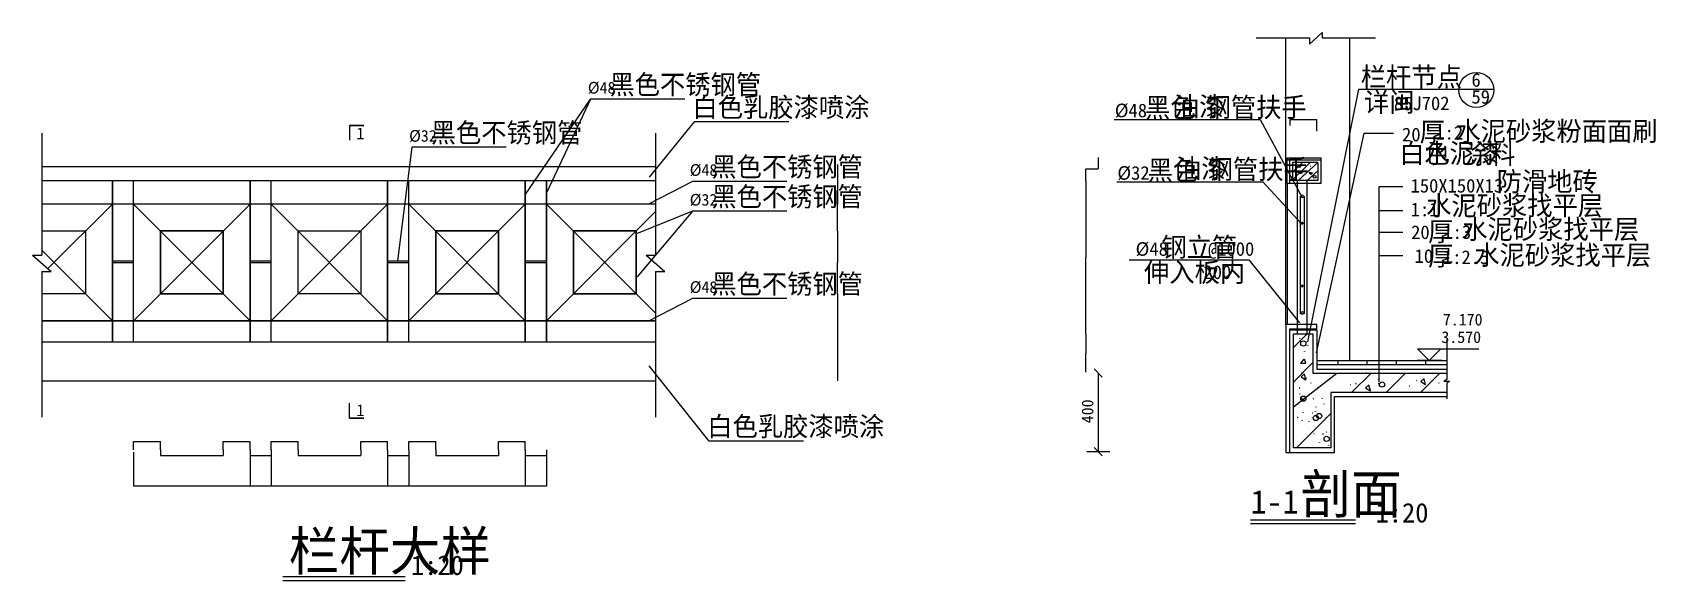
# Model space of a CAD drawing. Header units: metres. Extents: x 128024 to 169752, y -47987 to -33917.
import ezdxf

# ---------------------------------------------------------------- set-up
doc = ezdxf.new("R2010")
doc.units = ezdxf.units.M
doc.layers.add('JJ', color=4, linetype='Continuous')
doc.layers.add('ZAX1', color=3, linetype='Continuous')
doc.dimstyles.get("Standard").update_dxf_attribs({"dimtxt": 2.5, "dimasz": 2.5, "dimexe": 1.25, "dimexo": 0.625, "dimtad": 1, "dimcen": 2.5, "dimazin": 3, "dimtfac": 1, "dimtmove": 0, "dimatfit": 3})

# ---------------------------------------------------------------- blocks, each defined once
blk = doc.blocks.new('DI')
blk.add_lwpolyline([(-70.71, -70.71), (70.71, 70.71)])
blk = doc.blocks.new('*D1')
for p, q in [((134161.33, -44691.7), (134161.33, -45558.68)), ((137156.08, -44691.7), (137156.08, -45558.68)), ((134161.58, -45558.68), (135657.205, -45558.68)), ((135660.205, -45558.68), (137155.83, -45558.68))]:
    blk.add_line(p, q)
at = {"layer": 'Defpoints'}
for p in [(134161.33, -44691.7), (137156.08, -44691.7), (134161.33, -45558.68)]:
    blk.add_point(p, dxfattribs=at)
at = {"insert": (135658.705, -45558.68), "char_height": 1, "attachment_point": 5}
blk.add_mtext('600', dxfattribs=at)
blk = doc.blocks.new('*D2')
for p, q in [((130622.08, -44691.7), (130622.08, -45558.68)), ((133616.83, -44691.7), (133616.83, -45558.68)), ((130622.33, -45558.68), (132117.955, -45558.68)), ((132120.955, -45558.68), (133616.58, -45558.68))]:
    blk.add_line(p, q)
at = {"layer": 'Defpoints'}
for p in [(130622.08, -44691.7), (133616.83, -44691.7), (130622.08, -45558.68)]:
    blk.add_point(p, dxfattribs=at)
at = {"insert": (132119.455, -45558.68), "char_height": 1, "attachment_point": 5}
blk.add_mtext('600', dxfattribs=at)
blk = doc.blocks.new('*D3')
for p, q in [((133616.83, -44691.7), (133616.83, -45558.68)), ((134161.33, -44691.7), (134161.33, -45558.68)), ((133617.08, -45558.68), (133887.58, -45558.68)), ((133890.58, -45558.68), (134161.08, -45558.68))]:
    blk.add_line(p, q)
at = {"layer": 'Defpoints'}
for p in [(133616.83, -44691.7), (134161.33, -44691.7), (133616.83, -45558.68)]:
    blk.add_point(p, dxfattribs=at)
at = {"insert": (133889.08, -45558.68), "char_height": 1, "attachment_point": 5}
blk.add_mtext('100', dxfattribs=at)
blk = doc.blocks.new('*D4')
for p, q in [((140695.33, -44691.7), (140695.33, -45558.68)), ((141239.83, -44691.7), (141239.83, -45558.68)), ((140695.58, -45558.68), (140966.08, -45558.68)), ((140969.08, -45558.68), (141239.58, -45558.68))]:
    blk.add_line(p, q)
at = {"layer": 'Defpoints'}
for p in [(140695.33, -44691.7), (141239.83, -44691.7), (140695.33, -45558.68)]:
    blk.add_point(p, dxfattribs=at)
at = {"insert": (140967.58, -45558.68), "char_height": 1, "attachment_point": 5}
blk.add_mtext('100', dxfattribs=at)
blk = doc.blocks.new('*D5')
for p, q in [((137700.58, -44691.7), (137700.58, -45558.68)), ((140695.33, -44691.7), (140695.33, -45558.68)), ((137700.83, -45558.68), (139196.455, -45558.68)), ((139199.455, -45558.68), (140695.08, -45558.68))]:
    blk.add_line(p, q)
at = {"layer": 'Defpoints'}
for p in [(137700.58, -44691.7), (140695.33, -44691.7), (137700.58, -45558.68)]:
    blk.add_point(p, dxfattribs=at)
at = {"insert": (139197.955, -45558.68), "char_height": 1, "attachment_point": 5}
blk.add_mtext('600', dxfattribs=at)
blk = doc.blocks.new('*D6')
for p, q in [((137156.08, -44691.7), (137156.08, -45558.68)), ((137700.58, -44691.7), (137700.58, -45558.68)), ((137156.33, -45558.68), (137426.83, -45558.68)), ((137429.83, -45558.68), (137700.33, -45558.68))]:
    blk.add_line(p, q)
at = {"layer": 'Defpoints'}
for p in [(137156.08, -44691.7), (137700.58, -44691.7), (137156.08, -45558.68)]:
    blk.add_point(p, dxfattribs=at)
at = {"insert": (137428.33, -45558.68), "char_height": 1, "attachment_point": 5}
blk.add_mtext('100', dxfattribs=at)
blk = doc.blocks.new('*D7')
for p, q in [((134853.46, -44630.37), (134853.46, -44773.59)), ((136463.96, -44630.37), (136463.96, -44773.59)), ((134853.71, -44773.59), (135657.21, -44773.59)), ((135660.21, -44773.59), (136463.71, -44773.59))]:
    blk.add_line(p, q)
at = {"layer": 'Defpoints'}
for p in [(134853.46, -44630.37), (136463.96, -44630.37), (134853.46, -44773.59)]:
    blk.add_point(p, dxfattribs=at)
at = {"insert": (135658.71, -44773.59), "char_height": 1, "attachment_point": 5}
blk.add_mtext('300', dxfattribs=at)
blk = doc.blocks.new('*D8')
for p, q in [((132924.71, -44630.37), (132924.71, -44422.07)), ((132924.96, -44422.07), (133269.27, -44422.07)), ((133272.27, -44422.07), (133616.58, -44422.07)), ((133616.83, -44630.37), (133616.83, -44422.07))]:
    blk.add_line(p, q)
at = {"layer": 'Defpoints'}
for p in [(132924.71, -44422.07), (132924.71, -44630.37), (133616.83, -44630.37)]:
    blk.add_point(p, dxfattribs=at)
at = {"insert": (133270.77, -44422.07), "char_height": 1, "attachment_point": 5}
blk.add_mtext('150', dxfattribs=at)
blk = doc.blocks.new('*D9')
for p, q in [((131314.21, -44630.37), (131314.21, -44773.59)), ((132924.71, -44630.37), (132924.71, -44773.59)), ((131314.46, -44773.59), (132117.96, -44773.59)), ((132120.96, -44773.59), (132924.46, -44773.59))]:
    blk.add_line(p, q)
at = {"layer": 'Defpoints'}
for p in [(131314.21, -44630.37), (132924.71, -44630.37), (131314.21, -44773.59)]:
    blk.add_point(p, dxfattribs=at)
at = {"insert": (132119.46, -44773.59), "char_height": 1, "attachment_point": 5}
blk.add_mtext('300', dxfattribs=at)
blk = doc.blocks.new('*D10')
for p, q in [((130622.08, -44630.37), (130622.08, -44422.07)), ((130622.33, -44422.07), (130966.645, -44422.07)), ((130969.645, -44422.07), (131313.96, -44422.07)), ((131314.21, -44630.37), (131314.21, -44422.07))]:
    blk.add_line(p, q)
at = {"layer": 'Defpoints'}
for p in [(130622.08, -44422.07), (130622.08, -44630.37), (131314.21, -44630.37)]:
    blk.add_point(p, dxfattribs=at)
at = {"insert": (130968.145, -44422.07), "char_height": 1, "attachment_point": 5}
blk.add_mtext('150', dxfattribs=at)
blk = doc.blocks.new('*D11')
for p, q in [((133616.83, -44630.37), (133616.83, -44776.69)), ((134161.33, -44628.53), (134161.33, -44776.69)), ((133617.08, -44776.69), (133887.58, -44776.69)), ((133890.58, -44776.69), (134161.08, -44776.69))]:
    blk.add_line(p, q)
at = {"layer": 'Defpoints'}
for p in [(133616.83, -44630.37), (134161.33, -44628.53), (133616.83, -44776.69)]:
    blk.add_point(p, dxfattribs=at)
at = {"insert": (133889.08, -44776.69), "char_height": 1, "attachment_point": 5}
blk.add_mtext('100', dxfattribs=at)
blk = doc.blocks.new('*D12')
for p, q in [((134161.33, -44630.37), (134161.33, -44422.07)), ((134161.58, -44422.07), (134505.895, -44422.07)), ((134508.895, -44422.07), (134853.21, -44422.07)), ((134853.46, -44630.37), (134853.46, -44422.07))]:
    blk.add_line(p, q)
at = {"layer": 'Defpoints'}
for p in [(134161.33, -44422.07), (134161.33, -44630.37), (134853.46, -44630.37)]:
    blk.add_point(p, dxfattribs=at)
at = {"insert": (134507.395, -44422.07), "char_height": 1, "attachment_point": 5}
blk.add_mtext('150', dxfattribs=at)
blk = doc.blocks.new('*D13')
for p, q in [((138392.71, -44630.37), (138392.71, -44773.59)), ((140003.21, -44630.37), (140003.21, -44773.59)), ((138392.96, -44773.59), (139196.46, -44773.59)), ((139199.46, -44773.59), (140002.96, -44773.59))]:
    blk.add_line(p, q)
at = {"layer": 'Defpoints'}
for p in [(138392.71, -44630.37), (140003.21, -44630.37), (138392.71, -44773.59)]:
    blk.add_point(p, dxfattribs=at)
at = {"insert": (139197.96, -44773.59), "char_height": 1, "attachment_point": 5}
blk.add_mtext('300', dxfattribs=at)
blk = doc.blocks.new('*D14')
for p, q in [((136463.96, -44630.37), (136463.96, -44422.07)), ((136464.21, -44422.07), (136808.52, -44422.07)), ((136811.52, -44422.07), (137155.83, -44422.07)), ((137156.08, -44630.37), (137156.08, -44422.07))]:
    blk.add_line(p, q)
at = {"layer": 'Defpoints'}
for p in [(136463.96, -44422.07), (136463.96, -44630.37), (137156.08, -44630.37)]:
    blk.add_point(p, dxfattribs=at)
at = {"insert": (136810.02, -44422.07), "char_height": 1, "attachment_point": 5}
blk.add_mtext('150', dxfattribs=at)
blk = doc.blocks.new('*D15')
for p, q in [((137700.58, -44630.37), (137700.58, -44422.07)), ((137700.83, -44422.07), (138045.145, -44422.07)), ((138048.145, -44422.07), (138392.46, -44422.07)), ((138392.71, -44630.37), (138392.71, -44422.07))]:
    blk.add_line(p, q)
at = {"layer": 'Defpoints'}
for p in [(137700.58, -44422.07), (137700.58, -44630.37), (138392.71, -44630.37)]:
    blk.add_point(p, dxfattribs=at)
at = {"insert": (138046.645, -44422.07), "char_height": 1, "attachment_point": 5}
blk.add_mtext('150', dxfattribs=at)
blk = doc.blocks.new('*D16')
for p, q in [((137156.08, -44630.37), (137156.08, -44776.69)), ((137700.58, -44628.53), (137700.58, -44776.69)), ((137156.33, -44776.69), (137426.83, -44776.69)), ((137429.83, -44776.69), (137700.33, -44776.69))]:
    blk.add_line(p, q)
at = {"layer": 'Defpoints'}
for p in [(137156.08, -44630.37), (137700.58, -44628.53), (137156.08, -44776.69)]:
    blk.add_point(p, dxfattribs=at)
at = {"insert": (137428.33, -44776.69), "char_height": 1, "attachment_point": 5}
blk.add_mtext('100', dxfattribs=at)
blk = doc.blocks.new('*D17')
for p, q in [((140003.21, -44630.37), (140003.21, -44422.07)), ((140003.46, -44422.07), (140347.77, -44422.07)), ((140350.77, -44422.07), (140695.08, -44422.07)), ((140695.33, -44630.37), (140695.33, -44422.07))]:
    blk.add_line(p, q)
at = {"layer": 'Defpoints'}
for p in [(140003.21, -44422.07), (140003.21, -44630.37), (140695.33, -44630.37)]:
    blk.add_point(p, dxfattribs=at)
at = {"insert": (140349.27, -44422.07), "char_height": 1, "attachment_point": 5}
blk.add_mtext('150', dxfattribs=at)
blk = doc.blocks.new('*D18')
for p, q in [((140695.33, -44630.37), (140695.33, -44776.69)), ((141239.83, -44628.53), (141239.83, -44776.69)), ((140695.58, -44776.69), (140966.08, -44776.69)), ((140969.08, -44776.69), (141239.58, -44776.69))]:
    blk.add_line(p, q)
at = {"layer": 'Defpoints'}
for p in [(140695.33, -44630.37), (141239.83, -44628.53), (140695.33, -44776.69)]:
    blk.add_point(p, dxfattribs=at)
at = {"insert": (140967.58, -44776.69), "char_height": 1, "attachment_point": 5}
blk.add_mtext('100', dxfattribs=at)
blk = doc.blocks.new('*D19')
for p, q in [((160359.85, -36304.2), (160359.85, -36146.2)), ((160360.1, -36146.2), (160698.425, -36146.2)), ((160701.425, -36146.2), (161039.75, -36146.2)), ((161040, -36446.2), (161040, -36146.2))]:
    blk.add_line(p, q)
at = {"layer": 'Defpoints'}
for p in [(160359.85, -36146.2), (160359.85, -36304.2), (161040, -36446.2)]:
    blk.add_point(p, dxfattribs=at)
at = {"insert": (160699.925, -36146.2), "char_height": 1, "attachment_point": 5}
blk.add_mtext('120', dxfattribs=at)
blk = doc.blocks.new('*D20')
for p, q in [((155107.62, -37718.84), (155107.62, -39687.72)), ((155107.37, -39687.72), (155107.12, -39687.72)), ((155107.62, -41656.59), (155107.62, -39687.72)), ((155107.62, -39687.72), (155107.62, -39687.72)), ((155107.87, -39687.72), (155108.12, -39687.72))]:
    blk.add_line(p, q)
at = {"layer": 'Defpoints'}
for p in [(155107.62, -37718.84), (155107.62, -39687.72), (155107.62, -41656.59)]:
    blk.add_point(p, dxfattribs=at)
at = {"insert": (155107.62, -39686.595), "char_height": 1, "attachment_point": 5}
blk.add_mtext('800', dxfattribs=at)
blk = doc.blocks.new('*D21')
for p, q in [((148722.205, -41587.99), (148721.61, -41587.99)), ((148721.86, -41315.74), (148721.86, -41587.99)), ((148725.8, -41587.99), (148725.205, -41587.99)), ((148725.55, -41860.24), (148725.55, -41587.99))]:
    blk.add_line(p, q)
at = {"layer": 'Defpoints'}
for p in [(148721.86, -41315.74), (148725.55, -41587.99), (148725.55, -41860.24)]:
    blk.add_point(p, dxfattribs=at)
at = {"insert": (148723.705, -41587.99), "char_height": 1, "attachment_point": 5}
blk.add_mtext('100', dxfattribs=at)
blk = doc.blocks.new('*D22')
for p, q in [((148721.86, -40623.61), (148721.86, -40969.67)), ((148722.205, -40969.67), (148721.61, -40969.67)), ((148725.8, -40969.67), (148725.205, -40969.67)), ((148725.55, -41315.74), (148725.55, -40969.67))]:
    blk.add_line(p, q)
at = {"layer": 'Defpoints'}
for p in [(148721.86, -40623.61), (148725.55, -40969.67), (148725.55, -41315.74)]:
    blk.add_point(p, dxfattribs=at)
at = {"insert": (148723.705, -40969.67), "char_height": 1, "attachment_point": 5}
blk.add_mtext('150', dxfattribs=at)
blk = doc.blocks.new('*D23')
for p, q in [((148723.71, -41860.24), (148723.71, -42360.24)), ((148725.8, -42360.24), (148723.46, -42360.24)), ((148725.55, -42860.24), (148725.55, -42360.24))]:
    blk.add_line(p, q)
at = {"layer": 'Defpoints'}
for p in [(148723.71, -41860.24), (148725.55, -42360.24), (148725.55, -42860.24)]:
    blk.add_point(p, dxfattribs=at)
at = {"insert": (148724.63, -42361.365), "char_height": 1, "attachment_point": 5}
blk.add_mtext('200', dxfattribs=at)
blk = doc.blocks.new('*D24')
for p, q in [((155107.62, -41656.59), (155107.62, -42148.72)), ((155107.37, -42148.72), (155107.12, -42148.72)), ((155107.62, -42640.85), (155107.62, -42148.72)), ((155107.62, -42148.72), (155107.62, -42148.72)), ((155107.87, -42148.72), (155108.12, -42148.72))]:
    blk.add_line(p, q)
at = {"layer": 'Defpoints'}
for p in [(155107.62, -41656.59), (155107.62, -42148.72), (155107.62, -42640.85)]:
    blk.add_point(p, dxfattribs=at)
at = {"insert": (155107.62, -42147.595), "char_height": 1, "attachment_point": 5}
blk.add_mtext('200', dxfattribs=at)
blk = doc.blocks.new('*D25')
for p, q in [((148720.02, -39013.12), (148720.02, -39818.36)), ((148722.11, -39818.36), (148719.77, -39818.36)), ((148721.86, -40623.61), (148721.86, -39818.36))]:
    blk.add_line(p, q)
at = {"layer": 'Defpoints'}
for p in [(148720.02, -39013.12), (148721.86, -39818.36), (148721.86, -40623.61)]:
    blk.add_point(p, dxfattribs=at)
at = {"insert": (148720.94, -39819.485), "char_height": 1, "attachment_point": 5}
blk.add_mtext('300', dxfattribs=at)
blk = doc.blocks.new('*D26')
for p, q in [((148716.68, -37974.92), (148716.09, -37974.92)), ((148716.34, -38320.99), (148716.34, -37974.92)), ((148720.27, -37974.92), (148719.68, -37974.92)), ((148720.02, -39013.12), (148720.02, -37974.92))]:
    blk.add_line(p, q)
at = {"layer": 'Defpoints'}
for p in [(148716.34, -38320.99), (148720.02, -37974.92), (148720.02, -39013.12)]:
    blk.add_point(p, dxfattribs=at)
at = {"insert": (148718.18, -37974.92), "char_height": 1, "attachment_point": 5}
blk.add_mtext('150', dxfattribs=at)
blk = doc.blocks.new('*D27')
for p, q in [((148728.23, -37309.88), (148727.14, -37309.88)), ((148727.39, -37360.24), (148727.39, -37309.88)), ((148731.32, -37309.88), (148730.23, -37309.88)), ((148731.07, -37718.74), (148731.07, -37309.88))]:
    blk.add_line(p, q)
at = {"layer": 'Defpoints'}
for p in [(148727.39, -37360.24), (148731.07, -37309.88), (148731.07, -37718.74)]:
    blk.add_point(p, dxfattribs=at)
at = {"insert": (148729.23, -37309.88), "char_height": 1, "attachment_point": 5}
blk.add_mtext('50', dxfattribs=at)
blk = doc.blocks.new('*D28')
for p, q in [((148721.86, -37718.74), (148721.86, -38048.74)), ((148722.205, -38048.74), (148721.61, -38048.74)), ((148725.8, -38048.74), (148725.205, -38048.74)), ((148725.55, -38320.99), (148725.55, -38048.74))]:
    blk.add_line(p, q)
at = {"layer": 'Defpoints'}
for p in [(148721.86, -37718.74), (148725.55, -38048.74), (148725.55, -38320.99)]:
    blk.add_point(p, dxfattribs=at)
at = {"insert": (148723.705, -38048.74), "char_height": 1, "attachment_point": 5}
blk.add_mtext('150', dxfattribs=at)
blk = doc.blocks.new('*D29')
for p, q in [((155422.03, -37122.33), (155422.03, -37420.58)), ((155107.62, -37718.84), (155107.62, -37420.58)), ((155107.87, -37420.58), (155263.325, -37420.58)), ((155266.325, -37420.58), (155421.78, -37420.58))]:
    blk.add_line(p, q)
at = {"layer": 'Defpoints'}
for p in [(155422.03, -37122.33), (155107.62, -37420.58), (155107.62, -37718.84)]:
    blk.add_point(p, dxfattribs=at)
at = {"insert": (155264.825, -37420.58), "char_height": 1, "attachment_point": 5}
blk.add_mtext('100', dxfattribs=at)

msp = doc.modelspace()

# ---------------------------------------------------------------- linework, layer by layer
for p, q in [((162112.63, -35370.22), (160802.53, -41860.19)), ((162112.63, -35370.22), (165593.83, -35370.22)), ((142370.59, -35629.15), (141246.89, -38017.93)), ((144800.09, -35629.15), (142370.59, -35629.15)), ((145037.67, -36213.58), (143881.96, -37633.42)), ((147467.17, -36213.58), (145037.67, -36213.58)), ((159586.63, -36150.25), (160667.26, -38148.93)), ((161038.34, -42143.75), (162260.18, -36499.07)), ((162260.18, -36499.07), (163011.04, -36499.07)), ((140205.17, -36864.97), (137775.68, -36864.97)), ((160282.92, -37790.14), (160282.92, -37134.1)), ((160342.61, -37188.78), (160342.61, -37790.14)), ((160398.73, -37716.93), (160874, -37256.96)), ((160416.06, -37256.09), (160416.06, -37256.09)), ((160416.06, -37504.71), (160677.2, -37256.96)), ((160416.06, -37256.96), (160416.06, -37256.96)), ((160416.06, -37256.96), (160416.06, -37256.96)), ((160568.19, -37716.93), (161066.43, -37256.96)), ((160792.32, -37716.93), (161066.14, -37467.99)), ((147418.96, -37741.39), (144989.46, -37741.39)), ((159652.44, -37754.97), (160649.1, -38826.03)), ((161143.17, -37790.14), (160282.92, -37790.14)), ((162644.54, -42882.42), (162644.54, -37868.94)), ((162644.54, -37868.94), (163251.45, -37868.94)), ((160617.44, -38121.31), (160617.44, -41135.98)), ((160717.44, -38121.31), (160717.44, -41135.98)), ((144989.46, -38506.26), (143568.95, -40190.9)), ((147418.96, -38506.26), (144989.46, -38506.26)), ((162644.54, -38486.18), (163251.45, -38486.18)), ((162644.54, -39041.7), (163251.45, -39041.7)), ((162644.54, -39643.51), (163251.45, -39643.51)), ((147418.96, -40748.23), (144989.46, -40748.23)), ((161043.84, -41415.26), (160246.32, -41415.26)), ((160246.32, -41415.26), (160246.32, -43304.95)), ((161045.09, -41531.96), (160341.55, -41531.96)), ((160341.55, -41531.96), (160341.55, -43304.95)), ((161041.55, -41556.59), (160341.55, -41556.59)), ((160441.55, -42006.66), (160791.62, -41656.59)), ((161041.55, -41556.59), (161041.55, -42560.56)), ((161043.84, -41533.24), (161043.84, -41415.26)), ((163629.89, -42040.1), (165209.58, -42040.1)), ((163629.89, -42040.1), (163929.89, -42340.1)), ((163929.89, -42340.1), (164229.89, -42040.1)), ((164390.28, -41802.03), (164390.28, -42822.46)), ((145417.48, -44407.15), (143881.96, -42478.13)), ((160441.55, -42890.55), (160941.55, -42390.55)), ((160707.25, -42303.77), (160621.05, -42409.06)), ((160621.05, -42409.06), (160764.72, -42409.06)), ((160764.72, -42409.06), (160726.41, -42303.77)), ((161041.55, -42337.04), (164387.31, -42337.04)), ((161041.55, -42437.04), (164387.31, -42437.04)), ((161041.55, -42560.56), (164387.31, -42560.56)), ((161592.15, -42437.04), (161592.15, -42337.04)), ((162342.15, -42437.04), (162342.15, -42337.04)), ((163092.15, -42437.04), (163092.15, -42337.04)), ((164259.24, -42340.1), (163625.01, -42340.1)), ((163842.15, -42437.04), (163842.15, -42337.04)), ((155422.03, -42662.06), (155422.03, -44675.28)), ((160441.55, -43524.43), (161555.42, -42660.56)), ((160726.09, -42682.35), (160639.89, -42758.92)), ((160639.89, -42758.92), (160764.4, -42835.49)), ((160764.4, -42835.49), (160726.09, -42691.93)), ((161441.55, -42660.56), (162612.59, -42660.56)), ((161939.3, -43160.56), (162439.3, -42660.56)), ((162384.97, -42965.39), (162298.78, -43041.96)), ((162423.28, -43118.53), (162384.97, -42974.96)), ((162823.18, -43160.56), (163323.18, -42660.56)), ((163707.07, -43160.56), (164207.07, -42660.56)), ((163801.09, -42803.65), (163714.9, -42880.22)), ((163714.9, -42880.22), (163839.4, -42956.79)), ((163839.4, -42956.79), (163801.09, -42813.23)), ((164390.28, -42822.46), (164310.68, -42867.2)), ((164310.68, -42867.2), (164454.96, -42867.2)), ((164454.96, -42867.2), (164390.28, -42931.83)), ((164390.28, -42931.83), (164390.28, -43319.62)), ((160246.32, -43280.03), (160246.32, -44697.69)), ((160341.55, -43270.53), (160341.55, -44697.69)), ((160621.12, -43298.57), (160745.63, -43375.14)), ((161501.55, -44697.69), (161501.55, -43260.56)), ((161501.55, -43260.56), (164387.31, -43260.56)), ((162298.78, -43041.96), (162423.28, -43118.53)), ((160521.51, -44578.35), (161401.55, -43698.31)), ((147846.98, -44407.15), (145417.48, -44407.15)), ((155126.73, -44676.78), (155722.03, -44676.78)), ((160246.32, -44697.69), (161501.55, -44697.69)), ((134462.29, -47887.31), (137608.37, -47887.31))]:
    msp.add_line(p, q)
for points in [[(161066.14, -37256.96), (160416.06, -37256.96)], [(160416.06, -37256.96), (160416.06, -37716.93)], [(161066.14, -37256.96), (161066.14, -37716.93)], [(161066.14, -37716.93), (160416.06, -37716.93)], [(160441.55, -43160.56), (160441.55, -41656.59), (160941.55, -41656.59), (160941.55, -42660.56), (164387.31, -42660.56)], [(161401.55, -43160.56), (161401.55, -44578.35), (160441.55, -44578.35), (160441.55, -43160.56)], [(160441.55, -43160.56), (160441.55, -43160.56)], [(164387.31, -43160.56), (161401.55, -43160.56)], [(134462.29, -47987.31), (137608.37, -47987.31)]]:
    msp.add_lwpolyline(points)
for points in [[(160515.68, -37310.94, 1), (160518.18, -37310.94, 1)], [(160545.13, -37516.27, 1), (160547.63, -37516.27, 1)], [(160545.13, -37516.27, 1), (160547.63, -37516.27, 1)], [(160554.67, -37407.93, 1), (160557.17, -37407.93, 1)], [(160749.61, -37365.73, 1), (160752.11, -37365.73, 1)], [(160876.33, -37351.12, 1), (160878.83, -37351.12, 1)], [(160497.81, -37633.58, 1), (160500.31, -37633.58, 1)], [(160685.06, -37562.31, 1), (160687.56, -37562.31, 1)], [(160749.61, -37588.13, 1), (160752.11, -37588.13, 1)], [(160845.46, -37649.82, 1), (160847.96, -37649.82, 1)], [(160603.77, -41779.05, 1), (160608.77, -41779.05, 1)], [(160723.91, -42112.35, 1), (160728.91, -42112.35, 1)], [(160810.11, -41949.64, 1), (160815.11, -41949.64, 1)], [(160846.03, -42296.26, 1), (160851.03, -42296.26, 1)], [(160658.83, -42659.41, 1), (160663.83, -42659.41, 1)], [(160779.96, -42791.46, 1), (160784.96, -42791.46, 1)], [(160888.93, -42915.81, 1), (160893.93, -42915.81, 1)], [(161904.84, -42964.16, 1), (161909.84, -42964.16, 1)], [(162049.97, -42931.93, 1), (162054.97, -42931.93, 1)], [(162626.8, -42832.78, 1), (162631.8, -42832.78, 1)], [(162630.49, -42931.93, 1), (162635.49, -42931.93, 1)], [(163114.26, -42964.16, 1), (163119.26, -42964.16, 1)], [(163598.03, -42851.35, 1), (163603.03, -42851.35, 1)], [(163759.28, -42980.27, 1), (163764.28, -42980.27, 1)], [(164178.55, -42915.81, 1), (164183.55, -42915.81, 1)], [(160598.66, -43044.73, 1), (160603.66, -43044.73, 1)], [(160603.77, -43196.68, 1), (160608.77, -43196.68, 1)], [(160852.86, -43305.16, 1), (160857.86, -43305.16, 1)], [(160953.43, -43318.68, 1), (160958.43, -43318.68, 1)], [(161066.31, -43028.62, 1), (161071.31, -43028.62, 1)], [(161179.19, -43317.35, 1), (161184.19, -43317.35, 1)], [(163420.64, -42996.39, 1), (163425.64, -42996.39, 1)], [(160546.47, -43804.71, 1), (160551.47, -43804.71, 1)], [(160562.6, -43546.88, 1), (160567.6, -43546.88, 1)], [(160691.6, -43675.8, 1), (160696.6, -43675.8, 1)], [(160926.84, -43691.57, 1), (160931.84, -43691.57, 1)], [(161008.38, -43641.44, 1), (161013.38, -43641.44, 1)], [(161017.93, -43528.17, 1), (161022.93, -43528.17, 1)], [(161224.63, -43452.49, 1), (161229.63, -43452.49, 1)], [(161276.49, -43813.57, 1), (161281.49, -43813.57, 1)], [(160663.17, -43882.7, 1), (160668.17, -43882.7, 1)], [(160836.73, -43901.4, 1), (160841.73, -43901.4, 1)], [(160837.56, -44082.78, 1), (160842.56, -44082.78, 1)], [(160966.56, -44211.7, 1), (160971.56, -44211.7, 1)], [(161201.8, -44227.47, 1), (161206.8, -44227.47, 1)], [(161283.34, -44177.34, 1), (161288.34, -44177.34, 1)], [(160938.13, -44418.6, 1), (160943.13, -44418.6, 1)], [(161111.69, -44437.3, 1), (161116.69, -44437.3, 1)], [(161341, -44523.06, 1), (161346, -44523.06, 1)]]:
    msp.add_lwpolyline(points, format="xyb", close=True)
for centre, radius in [((165144.31, -35390.97), 450), ((160697.67, -41901.79), 67), ((162720.7, -42955.51), 67), ((160697.67, -43319.41), 67), ((161020.74, -43814.3), 67), ((161102.28, -43764.18), 67), ((161295.7, -44350.2), 67)]:
    msp.add_circle(centre, radius)
at = {"layer": 'JJ'}
for p, q in [((159485.16, -34054.39), (160856.21, -34054.39)), ((160246.32, -41415.26), (160246.32, -34054.39)), ((160856.21, -34216.51), (161183.87, -33916.52)), ((160856.21, -34054.39), (160856.21, -34216.51)), ((161183.87, -33916.52), (161183.87, -34054.39)), ((161183.87, -34054.39), (162548.83, -34054.39)), ((161882.92, -34054.39), (161882.92, -42337.04)), ((140694.73, -38084.44), (142370.59, -35629.15)), ((128267.23, -36503.92), (128267.23, -39637.44)), ((136177.2, -36305.76), (136177.2, -36685.08)), ((136177.2, -36305.76), (136546.35, -36305.76)), ((144043.29, -36503.92), (144043.29, -39637.44)), ((137775.68, -36864.97), (137412.93, -39777.35)), ((160282.92, -37134.1), (161143.17, -37134.1)), ((161143.17, -37134.1), (161143.17, -37790.14)), ((128267.23, -37360.24), (144043.29, -37360.24)), ((160342.61, -37188.78), (161143.17, -37188.78)), ((160617.11, -37548.64), (160577.37, -37490.12)), ((160582.06, -37491.58), (160663.64, -37517.05)), ((160663.64, -37517.05), (160617.11, -37548.64)), ((160886.79, -37561.63), (160847.05, -37503.11)), ((160851.73, -37504.57), (160933.31, -37530.04)), ((160933.31, -37530.04), (160886.79, -37561.63)), ((128267.23, -37718.74), (144043.29, -37718.74)), ((130077.58, -41860.24), (130077.58, -37718.74)), ((130622.08, -41860.24), (130622.08, -37718.74)), ((133616.83, -41860.24), (133616.83, -37718.74)), ((134161.33, -41860.24), (134161.33, -37718.74)), ((137156.08, -41860.24), (137156.08, -37718.74)), ((137700.58, -41860.24), (137700.58, -37718.74)), ((140695.33, -41860.24), (140695.33, -37718.74)), ((141239.83, -41860.24), (141239.83, -37718.74)), ((144989.46, -37741.39), (143863.47, -38325.37)), ((160282.92, -37790.14), (160282.92, -41415.26)), ((160541.06, -37716.93), (160541.06, -41656.59)), ((160791.06, -37716.93), (160791.06, -41656.59)), ((144043.29, -38320.99), (128267.23, -38320.99)), ((128419.24, -39979.34), (130077.58, -38320.99)), ((130622.08, -38320.99), (133616.83, -41315.74)), ((130622.08, -41315.74), (133616.83, -38320.99)), ((134161.33, -41315.74), (137156.08, -38320.99)), ((134161.33, -38320.99), (137156.08, -41315.74)), ((137700.58, -38320.99), (140695.33, -41315.74)), ((137700.58, -41315.74), (140695.33, -38320.99)), ((141239.83, -38320.99), (144043.29, -41124.44)), ((141239.83, -41315.74), (144043.29, -38512.28)), ((144989.46, -38506.26), (143549.25, -39090.24)), ((160617.44, -38813.44), (160717.44, -38813.44)), ((128024.12, -39637.44), (128503.53, -40052.28)), ((128024.12, -39637.44), (128267.23, -39637.44)), ((128267.23, -39505.39), (130077.58, -41315.74)), ((143799.29, -39637.44), (144279.58, -40052.28)), ((143799.29, -39637.44), (144043.29, -39637.44)), ((128267.23, -40052.28), (128267.23, -43792.08)), ((128267.23, -40052.28), (128503.53, -40052.28)), ((130077.58, -39818.36), (130622.08, -39818.36)), ((133616.83, -39818.36), (134161.33, -39818.36)), ((137156.08, -39818.36), (137700.58, -39818.36)), ((140695.33, -39818.36), (141239.83, -39818.36)), ((144043.29, -40052.28), (144043.29, -43792.08)), ((144043.29, -40052.28), (144279.58, -40052.28)), ((160617.44, -40423.93), (160717.44, -40423.93)), ((144989.46, -40748.23), (143863.47, -41332.21)), ((144043.29, -41315.74), (128267.23, -41315.74)), ((128267.23, -41860.24), (144043.29, -41860.24)), ((128267.23, -42860.24), (144043.29, -42860.24)), ((136177.2, -43816.06), (136177.2, -43436.74)), ((136177.2, -43816.06), (136546.35, -43816.06))]:
    msp.add_line(p, q, dxfattribs=at)
for points in [[(136546.35, -36305.76), (136177.2, -36305.76), (136177.2, -36685.08)], [(130077.58, -37718.74), (130077.58, -41860.24)], [(130622.08, -41860.24), (130622.08, -37718.74)], [(133616.83, -37718.74), (133616.83, -41860.24)], [(134161.33, -41860.24), (134161.33, -37718.74)], [(137156.08, -37718.74), (137156.08, -41860.24)], [(137700.58, -41860.24), (137700.58, -37718.74)], [(140695.33, -37718.74), (140695.33, -41860.24)], [(141239.83, -37718.74), (141239.83, -41860.24)], [(144043.29, -38320.99), (128267.23, -38320.99)], [(128419.24, -39979.34), (130077.58, -38320.99)], [(133616.83, -38320.99), (130622.08, -41315.74)], [(130622.08, -38320.99), (133616.83, -41315.74)], [(134161.33, -41315.74), (137156.08, -38320.99)], [(137156.08, -41315.74), (134161.33, -38320.99)], [(140695.33, -38320.99), (137700.58, -41315.74)], [(137700.58, -38320.99), (140695.33, -41315.74)], [(141239.83, -38320.99), (144043.29, -41124.44)], [(141239.83, -41315.74), (144043.29, -38512.28)], [(128267.23, -39013.12), (129385.46, -39013.12), (129385.46, -40623.61), (128267.23, -40623.61)], [(128267.23, -39013.12), (129385.46, -39013.12), (129385.46, -40623.61), (128267.23, -40623.61)], [(131314.21, -39013.12), (131314.21, -40623.61), (132924.71, -40623.61), (132924.71, -39013.12), (131314.21, -39013.12)], [(131314.21, -39013.12), (132924.71, -39013.12), (132924.71, -40623.61), (131314.21, -40623.61), (131314.21, -39013.12)], [(134853.46, -39013.12), (136463.96, -39013.12), (136463.96, -40623.61), (134853.46, -40623.61), (134853.46, -39013.12)], [(134853.46, -39013.12), (136463.96, -39013.12), (136463.96, -40623.61), (134853.46, -40623.61), (134853.46, -39013.12)], [(138392.71, -39013.12), (138392.71, -40623.61), (140003.21, -40623.61), (140003.21, -39013.12), (138392.71, -39013.12)], [(138392.71, -39013.12), (140003.21, -39013.12), (140003.21, -40623.61), (138392.71, -40623.61), (138392.71, -39013.12)], [(141931.96, -39013.12), (141931.96, -40623.61), (143542.46, -40623.61), (143542.46, -39013.12), (141931.96, -39013.12)], [(141931.96, -39013.12), (143542.46, -39013.12), (143542.46, -40623.61), (141931.96, -40623.61), (141931.96, -39013.12)], [(128267.23, -39505.39), (130077.58, -41315.74)], [(130622.08, -39789.49), (130077.58, -39789.49)], [(134161.33, -39789.49), (133616.83, -39789.49)], [(137700.58, -39789.49), (137156.08, -39789.49)], [(141239.83, -39789.49), (140695.33, -39789.49)], [(128267.23, -41315.74), (144043.29, -41315.74)], [(136546.35, -43816.06), (136177.2, -43816.06), (136177.2, -43436.74)]]:
    msp.add_lwpolyline(points, dxfattribs=at)
for points in [[(160637.44, -38121.31, 1), (160697.44, -38121.31, 1)], [(160647.44, -38813.44, 1), (160687.44, -38813.44, 1)], [(160647.44, -40423.93, 1), (160687.44, -40423.93, 1)], [(160637.44, -41116.06, 1), (160697.44, -41116.06, 1)]]:
    msp.add_lwpolyline(points, format="xyb", close=True, dxfattribs=at)
for centre in [(160585.64, -37347.71), (160985.99, -37623.64)]:
    msp.add_circle(centre, 36.96, dxfattribs=at)
at = {"layer": 'ZAX1'}
for p, q in [((155832.53, -36150.25), (159586.63, -36150.25)), ((155898.34, -37754.97), (159652.44, -37754.97)), ((156220.37, -39750.26), (159292.38, -39750.26)), ((159292.38, -39750.26), (160597.59, -41372.11)), ((159341.82, -46526.25), (162037.53, -46526.25))]:
    msp.add_line(p, q, dxfattribs=at)
msp.add_lwpolyline([(159341.82, -46426.25), (162037.53, -46426.25)], dxfattribs=at)

# ---------------------------------------------------------------- block references
for p, xscale, yscale, zscale, rotation in [((155422.03, -42660.56), 1.5, 1.5, 1.5, 90), ((162312.59, -42660.56), 0.18, 0.18, 0.18, 270), ((155422.03, -44676.78), 1.5, 1.5, 1.5, 270)]:
    msp.add_blockref('DI', p, dxfattribs=dict(xscale=xscale, yscale=yscale, zscale=zscale, rotation=rotation))

# ---------------------------------------------------------------- texts
for s, height, p in [('栏杆节点', 500, (162174.93, -35307.97)), ('6', 350, (165019.72, -35307.97)), ('详闽', 500, (162257.99, -35951.24)), ('59', 350, (165019.72, -35743.73)), ('85J702', 350, (163026.29, -35909.74)), ('厚', 500, (163687.78, -36718)), ('水泥砂浆粉面面刷', 500, (164603.78, -36699)), ('1', 300, (136351.49, -36656.82)), ('20', 350, (163235.42, -36711.05)), ('白色', 500, (163165.78, -37268)), ('水泥漆', 500, (163805.78, -37268)), ('1:2', 350, (164090.75, -36665.42)), ('涂料', 500, (164845.78, -37287)), ('150X150X13', 350, (163453.75, -38025.05)), ('1:1', 350, (163458.15, -38635.07)), ('水泥砂浆找平层', 500, (163853.96, -38609.58)), ('厚', 500, (163904.97, -39275.85)), ('水泥砂浆找平层', 500, (164781.91, -39216.08)), ('20', 350, (163468.7, -39220.47)), ('1:3', 350, (164296.39, -39216.08)), ('10', 350, (163556.56, -39830.89)), ('厚', 500, (163905.75, -39901.21)), ('1:2.5', 350, (164286.61, -39860.77)), ('水泥砂浆找平层', 500, (165091.42, -39880.11)), ('7.170', 300, (164282.86, -41439.36)), ('3.570', 300, (164246.41, -41888.54)), ('1', 300, (136351.49, -43765.01)), ('栏杆大样', 1000, (134612.56, -47729.85)), ('1:20', 500, (137753.2, -47844.78))]:
    msp.add_text(s, height=height).set_placement(p)
msp.add_text('400', height=300, rotation=90).set_placement((155298.16, -43950.88))
for s, height, p in [('黑色不锈钢管', 500, (142856.74, -35502.6)), ('%%c48', 300, (142302.25, -35484.15)), ('白色乳胶漆喷涂', 500, (144991.83, -36087.03)), ('%%c48', 350, (155849.83, -36092.87)), ('黑色         ', 500, (156627.74, -36094.13)), ('油漆', 500, (157368.89, -36067.76)), ('钢管扶手', 500, (158183.19, -36086.94)), ('黑色不锈钢管', 500, (138261.83, -36738.42)), ('%%c32', 300, (137707.34, -36719.97)), ('黑色不锈钢管', 500, (145475.61, -37614.84)), ('黑色         ', 500, (156693.55, -37698.85)), ('油漆', 500, (157421.54, -37659.33)), ('钢管扶手', 500, (158235.84, -37678.5)), ('%%c48', 300, (144921.12, -37596.39)), ('%%c32', 350, (155915.65, -37697.59)), ('防滑地砖', 500, (165667.64, -37992.15)), ('黑色不锈钢管', 500, (145475.61, -38379.71)), ('%%c32', 300, (144921.12, -38361.26)), ('钢立管', 500, (157050.29, -39677.33)), ('%%C48', 350, (156384.73, -39649.58)), ('@1000', 350, (158245.34, -39649.58)), ('黑色不锈钢管', 500, (145475.61, -40621.68)), ('伸入板内', 500, (156599.98, -40319.65)), ('200', 350, (158128.63, -40246.57)), ('%%c48', 300, (144921.12, -40603.22)), ('白色乳胶漆喷涂', 500, (145371.65, -44280.6)), ('剖面', 1000, (160625.03, -46267.25)), ('1-1', 600, (159345.5, -46267.25)), ('1:20', 500, (162553.46, -46498.25))]:
    msp.add_text(s, height=height, dxfattribs=at).set_placement(p)

# ---------------------------------------------------------------- dimensions: what is measured, and where the dimension line sits
for base, p1, p2, text, picture, middle in [((160359.85, -36146.2), (160359.85, -36304.2), (161040, -36446.2), '120', '*D19', (160699.925, -36146.2)), ((155107.62, -37420.58), (155107.62, -37718.84), (155422.03, -37122.33), '100', '*D29', (155264.825, -37420.58)), ((148731.07, -37309.88), (148731.07, -37718.74), (148727.39, -37360.24), '50', '*D27', (148729.23, -37309.88)), ((148725.55, -38048.74), (148725.55, -38320.99), (148721.86, -37718.74), '150', '*D28', (148723.705, -38048.74)), ((155107.62, -39687.72), (155107.62, -41656.59), (155107.62, -37718.84), '800', '*D20', (155107.62, -39686.595)), ((148720.02, -37974.92), (148720.02, -39013.12), (148716.34, -38320.99), '150', '*D26', (148718.18, -37974.92)), ((148721.86, -39818.36), (148721.86, -40623.61), (148720.02, -39013.12), '300', '*D25', (148720.94, -39819.485)), ((148725.55, -40969.67), (148725.55, -41315.74), (148721.86, -40623.61), '150', '*D22', (148723.705, -40969.67)), ((148725.55, -41587.99), (148725.55, -41860.24), (148721.86, -41315.74), '100', '*D21', (148723.705, -41587.99)), ((155107.62, -42148.72), (155107.62, -42640.85), (155107.62, -41656.59), '200', '*D24', (155107.62, -42147.595)), ((148725.55, -42360.24), (148725.55, -42860.24), (148723.71, -41860.24), '200', '*D23', (148724.63, -42361.365)), ((130622.08, -44422.07), (130622.08, -44630.37), (131314.21, -44630.37), '150', '*D10', (130968.145, -44422.07)), ((131314.21, -44773.59), (131314.21, -44630.37), (132924.71, -44630.37), '300', '*D9', (132119.46, -44773.59)), ((132924.71, -44422.07), (132924.71, -44630.37), (133616.83, -44630.37), '150', '*D8', (133270.77, -44422.07)), ((133616.83, -44776.69), (133616.83, -44630.37), (134161.33, -44628.53), '100', '*D11', (133889.08, -44776.69)), ((134161.33, -44422.07), (134161.33, -44630.37), (134853.46, -44630.37), '150', '*D12', (134507.395, -44422.07)), ((134853.46, -44773.59), (134853.46, -44630.37), (136463.96, -44630.37), '300', '*D7', (135658.71, -44773.59)), ((136463.96, -44422.07), (136463.96, -44630.37), (137156.08, -44630.37), '150', '*D14', (136810.02, -44422.07)), ((137156.08, -44776.69), (137156.08, -44630.37), (137700.58, -44628.53), '100', '*D16', (137428.33, -44776.69)), ((137700.58, -44422.07), (137700.58, -44630.37), (138392.71, -44630.37), '150', '*D15', (138046.645, -44422.07)), ((138392.71, -44773.59), (138392.71, -44630.37), (140003.21, -44630.37), '300', '*D13', (139197.96, -44773.59)), ((140003.21, -44422.07), (140003.21, -44630.37), (140695.33, -44630.37), '150', '*D17', (140349.27, -44422.07)), ((140695.33, -44776.69), (140695.33, -44630.37), (141239.83, -44628.53), '100', '*D18', (140967.58, -44776.69)), ((130622.08, -45558.68), (130622.08, -44691.7), (133616.83, -44691.7), '600', '*D2', (132119.455, -45558.68)), ((133616.83, -45558.68), (133616.83, -44691.7), (134161.33, -44691.7), '100', '*D3', (133889.08, -45558.68)), ((134161.33, -45558.68), (134161.33, -44691.7), (137156.08, -44691.7), '600', '*D1', (135658.705, -45558.68)), ((137156.08, -45558.68), (137156.08, -44691.7), (137700.58, -44691.7), '100', '*D6', (137428.33, -45558.68)), ((137700.58, -45558.68), (137700.58, -44691.7), (140695.33, -44691.7), '600', '*D5', (139197.955, -45558.68)), ((140695.33, -45558.68), (140695.33, -44691.7), (141239.83, -44691.7), '100', '*D4', (140967.58, -45558.68))]:
    dim = msp.add_linear_dim(base=base, p1=p1, p2=p2, text=text, dimstyle='Standard')
    dim.commit()
    dim.dimension.update_dxf_attribs({"geometry": picture, "text_midpoint": middle})

doc.saveas('drawing.dxf')
